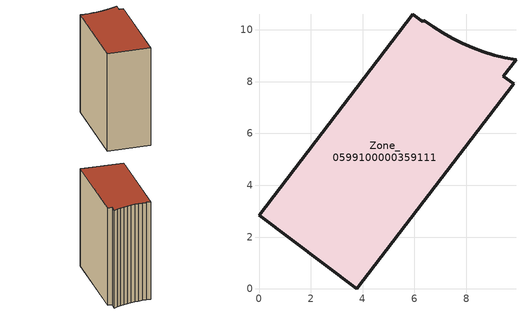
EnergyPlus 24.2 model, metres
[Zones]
Zone_0599100000359111
 floor ground (C_G): 8.25,9.31 8.65,9.16 9.07,9.03 9.49,8.92 9.92,8.84 9.44,8.2 9.83,7.92 3.77,0 0,2.84 5.93,10.61 6.32,10.31 6.36,10.38 6.72,10.12 7.08,9.89 7.46,9.67 7.85,9.48 z3.53
 wall outside (C_F): 3.77,0 9.83,7.92 9.44,8.2 9.92,8.84 9.49,8.92 9.07,9.03 8.65,9.16 8.25,9.31 7.85,9.48 7.46,9.67 7.08,9.89 6.72,10.12 6.36,10.38 6.32,10.31 5.93,10.61 0,2.84 3.77,0 z3.53:14.75
 roof outside (C_R): 6.36,10.38 6.32,10.31 5.93,10.61 0,2.84 3.77,0 9.83,7.92 9.44,8.2 9.92,8.84 9.49,8.92 9.07,9.03 8.65,9.16 8.25,9.31 7.85,9.48 7.46,9.67 7.08,9.89 6.72,10.12 z14.75
[BUILDING]
Pand.0599100000359111: North Axis=0; Terrain=City; Loads Convergence Tolerance Value=0.04; Temperature Convergence Tolerance Value=0.4; Solar Distribution=FullExterior; Maximum Number of Warmup Days=25; Minimum Number of Warmup Days=1
[Site:Location]
Rotterdam.The.Hague.AP_ZH_NLD Design_Conditions: Latitude=51.96; Longitude=4.45; Time Zone=1; Elevation=-4.5
[SITE:GROUNDTEMPERATURE:BUILDINGSURFACE]
18, 18, 18, 18, 18, 18, 18, 18, 18, 18, 18, 18
[MATERIAL] Thermal Absorptance=0.9; Solar Absorptance=0.7; Visible Absorptance=0.7
Name | Roughness | Thickness | Conductivity | Density | Specific Heat
G.TI.1992-2005 | MediumSmooth | 0.15 | 0.06 | 540 | 1210
F.TI.1992-2005 | Rough | 0.3 | 0.12 | 1920 | 840
R.TI.1992-2005 | MediumRough | 0.2 | 0.08 | 1500 | 1000
[CONSTRUCTION]
C_G: G.TI.1992-2005
C_F: F.TI.1992-2005
C_R: R.TI.1992-2005
[ZONE]
Zone_0599100000359111: Type=1; Multiplier=1; Ceiling Height=Autocalculate; Volume=Autocalculate; Floor Area=autocalculate; Part of Total Floor Area=Yes
[ZONEINFILTRATION:DESIGNFLOWRATE]
Infil_Zone_0599100000359111: Zone or ZoneList or Space or SpaceList=Zone_0599100000359111; Schedule=AlwaysOn; Design Flow Rate Calculation Method=Flow/Area; Flow Rate per Floor Area=0.0015; Constant Term Coefficient=1; Temperature Term Coefficient=0; Velocity Term Coefficient=0; Velocity Squared Term Coefficient=0
[HVACTEMPLATE:ZONE:IDEALLOADSAIRSYSTEM]
Zone_0599100000359111: Maximum Heating Supply Air Temperature=50; Minimum Cooling Supply Air Temperature=13; Maximum Heating Supply Air Humidity Ratio=0.0156; Minimum Cooling Supply Air Humidity Ratio=0.0077; Heating Limit=NoLimit; Cooling Limit=NoLimit; Dehumidification Control Type=ConstantSensibleHeatRatio; Cooling Sensible Heat Ratio=0.7; Dehumidification Setpoint=60; Humidification Control Type=None; Humidification Setpoint=30; Outdoor Air Method=None; Outdoor Air Flow Rate per Person=0.00944; Outdoor Air Flow Rate per Zone Floor Area=0; Outdoor Air Flow Rate per Zone=0; Demand Controlled Ventilation Type=None; Outdoor Air Economizer Type=NoEconomizer; Heat Recovery Type=None; Sensible Heat Recovery Effectiveness=0.7; Latent Heat Recovery Effectiveness=0.65
[ZONECONTROL:THERMOSTAT]
ThermostatControl_Zone_0599100000359111: Zone or ZoneList=Zone_0599100000359111; Control Type Schedule=DualSetpointControlType; Control 1=Thermostat_Zone_0599100000359111; Temperature Difference Between Cutout And Setpoint=0
[THERMOSTATSETPOINT:DUALSETPOINT]
Thermostat_Zone_0599100000359111: Heating Setpoint Temperature Schedule=HeatingSetpoint_Zone_0599100000359111; Cooling Setpoint Temperature Schedule=CoolingSetpoint_Zone_0599100000359111
[SCHEDULE:COMPACT]
HeatingSetpoint_Zone_0599100000359111: Through: 12/31, For: AllDays, Until: 24:00, 21
CoolingSetpoint_Zone_0599100000359111: Through: 12/31, For: AllDays, Until: 24:00, 24
DualSetpointControlType: Through: 12/31, For: AllDays, Until: 24:00, 4
AlwaysOn: Through: 12/31, For: AllDays, Until: 24:00, 1
